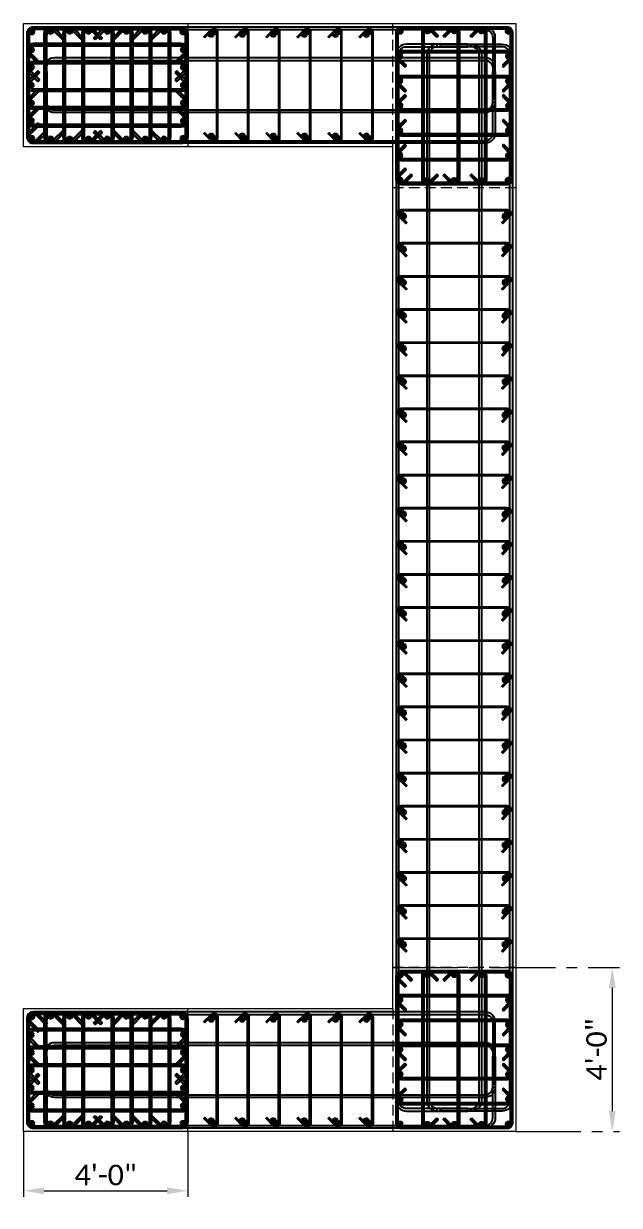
# Model space of a CAD drawing. Header units: inches. Extents: x -30573 to 11520, y -22457 to 4202.
# Drawn here: x 4421.9 to 4596.2, y -2520.3 to -2174.8 of the extents above; entities that cross this region are included whole.
import ezdxf

# ---------------------------------------------------------------- set-up
doc = ezdxf.new("R2010")
doc.units = ezdxf.units.IN
doc.header["$PDMODE"] = 35
doc.linetypes.add('CENTER2', pattern=[28.575, 19.05, -3.175, 3.175, -3.175])
doc.linetypes.add('HIDDEN2', pattern=[0.1875, 0.125, -0.0625])
doc.layers.get('Defpoints').update_dxf_attribs({"lineweight": 70})
for name, color, linetype, lineweight in [('ACERO1', 6, 'Continuous', 50), ('ACERO2', 5, 'Continuous', 30), ('ACERO3', 4, 'Continuous', 25), ('CONCRETO3', 4, 'Continuous', 25), ('CONCRETO7', 8, 'Continuous', 9), ('Ejes', 8, 'CENTER2', 9), ('PROY', 8, 'HIDDEN2', 9), ('TEXTO', 1, 'Continuous', 13)]:
    doc.layers.add(name, color=color, linetype=linetype, lineweight=lineweight)
doc.styles.add('A3_32', font='calibri.ttf', dxfattribs={"height": 6})
doc.dimstyles.new('PONDERA3_32', dxfattribs={"dimscale": 0, "dimtxt": 6, "dimasz": 6, "dimexe": 1.25, "dimexo": 0.625, "dimgap": 1.5, "dimtad": 1, "dimdec": 1, "dimrnd": 0.5, "dimzin": 1, "dimdsep": 46, "dimlunit": 4, "dimtxsty": 'A3_32', "dimcen": 0.5, "dimse1": 1, "dimse2": 1, "dimclrd": 256, "dimclrt": 256, "dimadec": 1, "dimazin": 0, "dimtfac": 1, "dimtdec": 1, "dimtmove": 0, "dimatfit": 3, "dimfxl": 1, "dimfrac": 2, "dimlwd": 13, "dimarcsym": 0})

# ---------------------------------------------------------------- blocks, each defined once
blk = doc.blocks.new('#9')
at = {"layer": 'ACERO1'}
h = blk.add_hatch(dxfattribs=at)
h.set_pattern_fill('ANSI31', color=256, scale=0.05)
h.set_pattern_definition([(45, (739.44426, 708.37343), (-0.112253202, 0.112253202), [])])
edge = h.paths.add_edge_path()
edge.add_arc((0, 0), 0.564, 0, 360)
blk.add_circle((0, 0), 0.564, dxfattribs=at)
blk = doc.blocks.new('*D1507')
at = {"layer": 'Defpoints', "color": 0, "transparency": 16777216}
for p in [(4594.15, -2450.76), (4594.15, -2498.76), (4594.15, -2498.76)]:
    blk.add_point(p, dxfattribs=at)
at = {"layer": 'TEXTO', "lineweight": 13, "transparency": 16777216}
blk.add_line((4594.15, -2456.76), (4594.15, -2492.76), dxfattribs=at)
at = {"layer": 'TEXTO', "transparency": 16777216}
for points in [[(4593.15, -2456.76), (4595.15, -2456.76), (4594.15, -2450.76)], [(4593.15, -2492.76), (4595.15, -2492.76), (4594.15, -2498.76)]]:
    blk.add_solid(points, dxfattribs=at)
at = {"layer": 'TEXTO', "transparency": 16777216, "insert": (4589.57, -2474.76), "char_height": 6, "attachment_point": 5, "rotation": 90, "style": 'A3_32'}
blk.add_mtext('4\'-0"', dxfattribs=at)
blk = doc.blocks.new('*D1509')
at = {"layer": 'Defpoints', "color": 0, "transparency": 16777216}
for p in [(4421.92, -2516.06), (4469.92, -2516.06), (4469.92, -2516.06)]:
    blk.add_point(p, dxfattribs=at)
at = {"layer": 'TEXTO', "lineweight": 13, "transparency": 16777216}
blk.add_line((4427.92, -2516.06), (4463.92, -2516.06), dxfattribs=at)
at = {"layer": 'TEXTO', "transparency": 16777216}
for points in [[(4427.92, -2515.06), (4427.92, -2517.06), (4421.92, -2516.06)], [(4463.92, -2515.06), (4463.92, -2517.06), (4469.92, -2516.06)]]:
    blk.add_solid(points, dxfattribs=at)
at = {"layer": 'TEXTO', "transparency": 16777216, "insert": (4445.92, -2511.48), "char_height": 6, "attachment_point": 5, "style": 'A3_32'}
blk.add_mtext('4\'-0"', dxfattribs=at)

msp = doc.modelspace()

# ---------------------------------------------------------------- linework, layer by layer
at = {"layer": 'ACERO2'}
for points in [[(4422.92, -2207.89), (4422.92, -2177.64, -0.4142136), (4424.795, -2175.765), (4468.045, -2175.765, -0.4142136), (4469.92, -2177.64), (4469.92, -2207.89, -0.4142136), (4468.045, -2209.765), (4424.795, -2209.765, -0.6681786), (4423.469, -2206.564), (4426.121, -2203.913), (4426.563, -2204.354), (4423.911, -2207.006, 1), (4425.679, -2208.774), (4428.331, -2206.122), (4428.773, -2206.564), (4426.197, -2209.14)], [(4424.795, -2209.14), (4468.045, -2209.14, 0.4142136), (4469.295, -2207.89), (4469.295, -2177.64, 0.4142136), (4468.045, -2176.39), (4424.795, -2176.39, 0.4142136), (4423.545, -2177.64), (4423.545, -2206.488)], [(4532.42, -2221.765), (4563.42, -2221.765, 0.4142136), (4564.92, -2220.265), (4564.92, -2177.265, 0.4142136), (4563.42, -2175.765), (4532.42, -2175.765, 0.4142136), (4530.92, -2177.265), (4530.92, -2220.265, 0.6681786), (4533.481, -2221.326), (4535.602, -2219.204), (4535.248, -2218.851), (4533.127, -2220.972, -0.6681786), (4531.42, -2220.265), (4531.42, -2177.265, -0.4142136), (4532.42, -2176.265), (4563.42, -2176.265, -0.4142136), (4564.42, -2177.265), (4564.42, -2220.265, -0.4142136), (4563.42, -2221.265), (4533.541, -2221.265)], [(4531.42, -2219.144), (4533.481, -2217.083), (4533.834, -2217.437), (4531.713, -2219.558, 0.1989124), (4531.42, -2220.265)], [(4532.42, -2451.765), (4563.42, -2451.765, -0.4142136), (4564.92, -2453.265), (4564.92, -2496.265, -0.4142136), (4563.42, -2497.765), (4532.42, -2497.765, -0.4142136), (4530.92, -2496.265), (4530.92, -2453.265, -0.6681786), (4533.481, -2452.204), (4535.602, -2454.326), (4535.248, -2454.679), (4533.127, -2452.558, 0.6681786), (4531.42, -2453.265), (4531.42, -2496.265, 0.4142136), (4532.42, -2497.265), (4563.42, -2497.265, 0.4142136), (4564.42, -2496.265), (4564.42, -2453.265, 0.4142136), (4563.42, -2452.265), (4533.541, -2452.265)], [(4531.42, -2454.386), (4533.481, -2456.447), (4533.834, -2456.093), (4531.713, -2453.972, -0.1989124), (4531.42, -2453.265)], [(4422.92, -2465.64), (4422.92, -2495.89, 0.4142136), (4424.795, -2497.765), (4468.045, -2497.765, 0.4142136), (4469.92, -2495.89), (4469.92, -2465.64, 0.4142136), (4468.045, -2463.765), (4424.795, -2463.765, 0.6681786), (4423.469, -2466.966), (4426.121, -2469.617), (4426.563, -2469.176), (4423.911, -2466.524, -1), (4425.679, -2464.756), (4428.331, -2467.408), (4428.773, -2466.966), (4426.197, -2464.39)], [(4424.795, -2464.39), (4468.045, -2464.39, -0.4142136), (4469.295, -2465.64), (4469.295, -2495.89, -0.4142136), (4468.045, -2497.14), (4424.795, -2497.14, -0.4142136), (4423.545, -2495.89), (4423.545, -2467.042)]]:
    msp.add_lwpolyline(points, format="xyb", dxfattribs=at)
for points in [[(4433.362, -2179.408), (4433.804, -2178.966), (4431.152, -2176.314, 0.6681786), (4427.951, -2177.64), (4427.951, -2207.89, 0.6681786), (4431.152, -2209.216), (4433.804, -2206.564), (4433.362, -2206.122), (4430.71, -2208.774, -0.6681786), (4428.576, -2207.89), (4428.576, -2177.64, -0.6681786), (4430.71, -2176.756)], [(4438.889, -2179.408), (4439.331, -2178.966), (4436.68, -2176.314, 0.6681786), (4433.479, -2177.64), (4433.479, -2207.89, 0.6681786), (4436.68, -2209.216), (4439.331, -2206.564), (4438.889, -2206.122), (4436.238, -2208.774, -0.6681786), (4434.104, -2207.89), (4434.104, -2177.64, -0.6681786), (4436.238, -2176.756)], [(4444.417, -2179.408), (4444.859, -2178.966), (4442.207, -2176.314, 0.6681786), (4439.006, -2177.64), (4439.006, -2207.89, 0.6681786), (4442.207, -2209.216), (4444.859, -2206.564), (4444.417, -2206.122), (4441.765, -2208.774, -0.6681786), (4439.631, -2207.89), (4439.631, -2177.64, -0.6681786), (4441.765, -2176.756)], [(4442.896, -2179.408), (4442.454, -2178.966), (4445.106, -2176.314, -0.6681786), (4448.306, -2177.64), (4448.306, -2207.89, -0.6681786), (4445.106, -2209.216), (4442.454, -2206.564), (4442.896, -2206.122), (4445.547, -2208.774, 0.6681786), (4447.681, -2207.89), (4447.681, -2177.64, 0.6681786), (4445.547, -2176.756)], [(4448.423, -2179.408), (4447.981, -2178.966), (4450.633, -2176.314, -0.6681786), (4453.834, -2177.64), (4453.834, -2207.89, -0.6681786), (4450.633, -2209.216), (4447.981, -2206.564), (4448.423, -2206.122), (4451.075, -2208.774, 0.6681786), (4453.209, -2207.89), (4453.209, -2177.64, 0.6681786), (4451.075, -2176.756)], [(4453.951, -2179.408), (4453.509, -2178.966), (4456.161, -2176.314, -0.6681786), (4459.361, -2177.64), (4459.361, -2207.89, -0.6681786), (4456.161, -2209.216), (4453.509, -2206.564), (4453.951, -2206.122), (4456.602, -2208.774, 0.6681786), (4458.736, -2207.89), (4458.736, -2177.64, 0.6681786), (4456.602, -2176.756)], [(4459.478, -2179.408), (4459.036, -2178.966), (4461.688, -2176.314, -0.6681786), (4464.889, -2177.64), (4464.889, -2207.89, -0.6681786), (4461.688, -2209.216), (4459.036, -2206.564), (4459.478, -2206.122), (4462.13, -2208.774, 0.6681786), (4464.264, -2207.89), (4464.264, -2177.64, 0.6681786), (4462.13, -2176.756)], [(4542.844, -2178.679), (4543.198, -2178.326), (4541.077, -2176.204, 0.6681786), (4538.516, -2177.265), (4538.516, -2220.265, 0.6681786), (4541.077, -2221.326), (4543.198, -2219.204), (4542.844, -2218.851), (4540.723, -2220.972, -0.6681786), (4539.016, -2220.265), (4539.016, -2177.265, -0.6681786), (4540.723, -2176.558)], [(4545.092, -2178.679), (4544.738, -2178.326), (4546.859, -2176.204, -0.6681786), (4549.42, -2177.265), (4549.42, -2220.265, -0.6681786), (4546.859, -2221.326), (4544.738, -2219.204), (4545.092, -2218.851), (4547.213, -2220.972, 0.6681786), (4548.92, -2220.265), (4548.92, -2177.265, 0.6681786), (4547.213, -2176.558)], [(4552.996, -2178.679), (4552.642, -2178.326), (4554.764, -2176.204, -0.6681786), (4557.324, -2177.265), (4557.324, -2220.265, -0.6681786), (4554.764, -2221.326), (4552.642, -2219.204), (4552.996, -2218.851), (4555.117, -2220.972, 0.6681786), (4556.824, -2220.265), (4556.824, -2177.265, 0.6681786), (4555.117, -2176.558)], [(4466.284, -2186.025), (4466.726, -2186.466), (4469.378, -2183.815, 0.6681786), (4468.052, -2180.614), (4424.795, -2180.614, 0.6681786), (4423.469, -2183.815), (4426.121, -2186.466), (4426.563, -2186.025), (4423.911, -2183.373, -0.6681786), (4424.795, -2181.239), (4468.052, -2181.239, -0.6681786), (4468.936, -2183.373)], [(4562.006, -2187.055), (4562.359, -2187.408), (4564.481, -2185.287, 0.6681786), (4563.42, -2182.726), (4532.42, -2182.726, 0.6681786), (4531.359, -2185.287), (4533.481, -2187.408), (4533.834, -2187.055), (4531.713, -2184.933, -0.6681786), (4532.42, -2183.226), (4563.42, -2183.226, -0.6681786), (4564.127, -2184.933)], [(4466.284, -2191.228), (4466.726, -2191.67), (4469.378, -2189.018, 0.6681786), (4468.052, -2185.817), (4424.795, -2185.817, 0.6681786), (4423.469, -2189.018), (4426.121, -2191.67), (4426.563, -2191.228), (4423.911, -2188.576, -0.6681786), (4424.795, -2186.442), (4468.052, -2186.442, -0.6681786), (4468.936, -2188.576)], [(4466.284, -2189.099), (4466.726, -2188.657), (4469.378, -2191.308, -0.6681786), (4468.052, -2194.509), (4424.795, -2194.509, -0.6681786), (4423.469, -2191.308), (4426.121, -2188.657), (4426.563, -2189.099), (4423.911, -2191.75, 0.6681786), (4424.795, -2193.884), (4468.052, -2193.884, 0.6681786), (4468.936, -2191.75)], [(4562.006, -2194.324), (4562.359, -2194.678), (4564.481, -2192.556, 0.6681786), (4563.42, -2189.996), (4532.42, -2189.996, 0.6681786), (4531.359, -2192.556), (4533.481, -2194.678), (4533.834, -2194.324), (4531.713, -2192.203, -0.6681786), (4532.42, -2190.496), (4563.42, -2190.496, -0.6681786), (4564.127, -2192.203)], [(4466.284, -2194.302), (4466.726, -2193.86), (4469.378, -2196.512, -0.6681786), (4468.052, -2199.713), (4424.795, -2199.713, -0.6681786), (4423.469, -2196.512), (4426.121, -2193.86), (4426.563, -2194.302), (4423.911, -2196.954, 0.6681786), (4424.795, -2199.088), (4468.052, -2199.088, 0.6681786), (4468.936, -2196.954)], [(4562.006, -2195.937), (4562.359, -2195.583), (4564.481, -2197.704, -0.6681786), (4563.42, -2200.265), (4532.42, -2200.265, -0.6681786), (4531.359, -2197.704), (4533.481, -2195.583), (4533.834, -2195.937), (4531.713, -2198.058, 0.6681786), (4532.42, -2199.765), (4563.42, -2199.765, 0.6681786), (4564.127, -2198.058)], [(4466.284, -2199.505), (4466.726, -2199.064), (4469.378, -2201.715, -0.6681786), (4468.052, -2204.916), (4424.795, -2204.916, -0.6681786), (4423.469, -2201.715), (4426.121, -2199.064), (4426.563, -2199.505), (4423.911, -2202.157, 0.6681786), (4424.795, -2204.291), (4468.052, -2204.291, 0.6681786), (4468.936, -2202.157)], [(4562.006, -2203.206), (4562.359, -2202.852), (4564.481, -2204.974, -0.6681786), (4563.42, -2207.534), (4532.42, -2207.534, -0.6681786), (4531.359, -2204.974), (4533.481, -2202.852), (4533.834, -2203.206), (4531.713, -2205.327, 0.6681786), (4532.42, -2207.034), (4563.42, -2207.034, 0.6681786), (4564.127, -2205.327)], [(4562.006, -2210.475), (4562.359, -2210.122), (4564.481, -2212.243, -0.6681786), (4563.42, -2214.804), (4532.42, -2214.804, -0.6681786), (4531.359, -2212.243), (4533.481, -2210.122), (4533.834, -2210.475), (4531.713, -2212.597, 0.6681786), (4532.42, -2214.304), (4563.42, -2214.304, 0.6681786), (4564.127, -2212.597)], [(4542.844, -2494.851), (4543.198, -2495.204), (4541.077, -2497.326, -0.6681786), (4538.516, -2496.265), (4538.516, -2453.265, -0.6681786), (4541.077, -2452.204), (4543.198, -2454.326), (4542.844, -2454.679), (4540.723, -2452.558, 0.6681786), (4539.016, -2453.265), (4539.016, -2496.265, 0.6681786), (4540.723, -2496.972)], [(4545.092, -2494.851), (4544.738, -2495.204), (4546.859, -2497.326, 0.6681786), (4549.42, -2496.265), (4549.42, -2453.265, 0.6681786), (4546.859, -2452.204), (4544.738, -2454.326), (4545.092, -2454.679), (4547.213, -2452.558, -0.6681786), (4548.92, -2453.265), (4548.92, -2496.265, -0.6681786), (4547.213, -2496.972)], [(4552.996, -2494.851), (4552.642, -2495.204), (4554.764, -2497.326, 0.6681786), (4557.324, -2496.265), (4557.324, -2453.265, 0.6681786), (4554.764, -2452.204), (4552.642, -2454.326), (4552.996, -2454.679), (4555.117, -2452.558, -0.6681786), (4556.824, -2453.265), (4556.824, -2496.265, -0.6681786), (4555.117, -2496.972)], [(4562.006, -2463.055), (4562.359, -2463.408), (4564.481, -2461.287, 0.6681786), (4563.42, -2458.726), (4532.42, -2458.726, 0.6681786), (4531.359, -2461.287), (4533.481, -2463.408), (4533.834, -2463.055), (4531.713, -2460.933, -0.6681786), (4532.42, -2459.226), (4563.42, -2459.226, -0.6681786), (4564.127, -2460.933)], [(4433.362, -2494.122), (4433.804, -2494.564), (4431.152, -2497.216, -0.6681786), (4427.951, -2495.89), (4427.951, -2465.64, -0.6681786), (4431.152, -2464.314), (4433.804, -2466.966), (4433.362, -2467.408), (4430.71, -2464.756, 0.6681786), (4428.576, -2465.64), (4428.576, -2495.89, 0.6681786), (4430.71, -2496.774)], [(4438.889, -2494.122), (4439.331, -2494.564), (4436.68, -2497.216, -0.6681786), (4433.479, -2495.89), (4433.479, -2465.64, -0.6681786), (4436.68, -2464.314), (4439.331, -2466.966), (4438.889, -2467.408), (4436.238, -2464.756, 0.6681786), (4434.104, -2465.64), (4434.104, -2495.89, 0.6681786), (4436.238, -2496.774)], [(4444.417, -2494.122), (4444.859, -2494.564), (4442.207, -2497.216, -0.6681786), (4439.006, -2495.89), (4439.006, -2465.64, -0.6681786), (4442.207, -2464.314), (4444.859, -2466.966), (4444.417, -2467.408), (4441.765, -2464.756, 0.6681786), (4439.631, -2465.64), (4439.631, -2495.89, 0.6681786), (4441.765, -2496.774)], [(4442.896, -2494.122), (4442.454, -2494.564), (4445.106, -2497.216, 0.6681786), (4448.306, -2495.89), (4448.306, -2465.64, 0.6681786), (4445.106, -2464.314), (4442.454, -2466.966), (4442.896, -2467.408), (4445.547, -2464.756, -0.6681786), (4447.681, -2465.64), (4447.681, -2495.89, -0.6681786), (4445.547, -2496.774)], [(4448.423, -2494.122), (4447.981, -2494.564), (4450.633, -2497.216, 0.6681786), (4453.834, -2495.89), (4453.834, -2465.64, 0.6681786), (4450.633, -2464.314), (4447.981, -2466.966), (4448.423, -2467.408), (4451.075, -2464.756, -0.6681786), (4453.209, -2465.64), (4453.209, -2495.89, -0.6681786), (4451.075, -2496.774)], [(4453.951, -2494.122), (4453.509, -2494.564), (4456.161, -2497.216, 0.6681786), (4459.361, -2495.89), (4459.361, -2465.64, 0.6681786), (4456.161, -2464.314), (4453.509, -2466.966), (4453.951, -2467.408), (4456.602, -2464.756, -0.6681786), (4458.736, -2465.64), (4458.736, -2495.89, -0.6681786), (4456.602, -2496.774)], [(4459.478, -2494.122), (4459.036, -2494.564), (4461.688, -2497.216, 0.6681786), (4464.889, -2495.89), (4464.889, -2465.64, 0.6681786), (4461.688, -2464.314), (4459.036, -2466.966), (4459.478, -2467.408), (4462.13, -2464.756, -0.6681786), (4464.264, -2465.64), (4464.264, -2495.89, -0.6681786), (4462.13, -2496.774)], [(4562.006, -2470.324), (4562.359, -2470.678), (4564.481, -2468.556, 0.6681786), (4563.42, -2465.996), (4532.42, -2465.996, 0.6681786), (4531.359, -2468.556), (4533.481, -2470.678), (4533.834, -2470.324), (4531.713, -2468.203, -0.6681786), (4532.42, -2466.496), (4563.42, -2466.496, -0.6681786), (4564.127, -2468.203)], [(4466.284, -2474.025), (4466.726, -2474.466), (4469.378, -2471.815, 0.6681786), (4468.052, -2468.614), (4424.795, -2468.614, 0.6681786), (4423.469, -2471.815), (4426.121, -2474.466), (4426.563, -2474.025), (4423.911, -2471.373, -0.6681786), (4424.795, -2469.239), (4468.052, -2469.239, -0.6681786), (4468.936, -2471.373)], [(4466.284, -2479.228), (4466.726, -2479.67), (4469.378, -2477.018, 0.6681786), (4468.052, -2473.817), (4424.795, -2473.817, 0.6681786), (4423.469, -2477.018), (4426.121, -2479.67), (4426.563, -2479.228), (4423.911, -2476.576, -0.6681786), (4424.795, -2474.442), (4468.052, -2474.442, -0.6681786), (4468.936, -2476.576)], [(4562.006, -2477.593), (4562.359, -2477.947), (4564.481, -2475.826, 0.6681786), (4563.42, -2473.265), (4532.42, -2473.265, 0.6681786), (4531.359, -2475.826), (4533.481, -2477.947), (4533.834, -2477.593), (4531.713, -2475.472, -0.6681786), (4532.42, -2473.765), (4563.42, -2473.765, -0.6681786), (4564.127, -2475.472)], [(4466.284, -2484.431), (4466.726, -2484.873), (4469.378, -2482.222, 0.6681786), (4468.052, -2479.021), (4424.795, -2479.021, 0.6681786), (4423.469, -2482.222), (4426.121, -2484.873), (4426.563, -2484.431), (4423.911, -2481.78, -0.6681786), (4424.795, -2479.646), (4468.052, -2479.646, -0.6681786), (4468.936, -2481.78)], [(4562.006, -2479.206), (4562.359, -2478.852), (4564.481, -2480.974, -0.6681786), (4563.42, -2483.534), (4532.42, -2483.534, -0.6681786), (4531.359, -2480.974), (4533.481, -2478.852), (4533.834, -2479.206), (4531.713, -2481.327, 0.6681786), (4532.42, -2483.034), (4563.42, -2483.034, 0.6681786), (4564.127, -2481.327)], [(4466.284, -2482.302), (4466.726, -2481.86), (4469.378, -2484.512, -0.6681786), (4468.052, -2487.713), (4424.795, -2487.713, -0.6681786), (4423.469, -2484.512), (4426.121, -2481.86), (4426.563, -2482.302), (4423.911, -2484.954, 0.6681786), (4424.795, -2487.088), (4468.052, -2487.088, 0.6681786), (4468.936, -2484.954)], [(4466.284, -2487.505), (4466.726, -2487.064), (4469.378, -2489.715, -0.6681786), (4468.052, -2492.916), (4424.795, -2492.916, -0.6681786), (4423.469, -2489.715), (4426.121, -2487.064), (4426.563, -2487.505), (4423.911, -2490.157, 0.6681786), (4424.795, -2492.291), (4468.052, -2492.291, 0.6681786), (4468.936, -2490.157)], [(4562.006, -2486.475), (4562.359, -2486.122), (4564.481, -2488.243, -0.6681786), (4563.42, -2490.804), (4532.42, -2490.804, -0.6681786), (4531.359, -2488.243), (4533.481, -2486.122), (4533.834, -2486.475), (4531.713, -2488.597, 0.6681786), (4532.42, -2490.304), (4563.42, -2490.304, 0.6681786), (4564.127, -2488.597)]]:
    msp.add_lwpolyline(points, format="xyb", close=True, dxfattribs=at)
at = {"layer": 'ACERO3'}
for points in [[(4559.92, -2187.765), (4559.92, -2178.765, 0.4142136), (4556.92, -2175.765), (4430.92, -2175.765, 0.4142136), (4427.92, -2178.765), (4427.92, -2187.765), (4428.67, -2187.765), (4428.67, -2178.765, -0.4142136), (4430.92, -2176.515), (4556.92, -2176.515, -0.4142136), (4559.17, -2178.765), (4559.17, -2187.765)], [(4478.363, -2208.265, -0.6681786), (4477.083, -2208.795), (4474.962, -2206.674), (4474.696, -2206.939), (4476.818, -2209.06, 0.6681786), (4478.738, -2208.265), (4478.738, -2177.265, 0.6681786), (4476.818, -2176.47), (4474.696, -2178.591), (4474.962, -2178.856), (4477.083, -2176.735, -0.6681786), (4478.363, -2177.265)], [(4487.446, -2208.265, -0.6681786), (4486.166, -2208.795), (4484.045, -2206.674), (4483.779, -2206.939), (4485.901, -2209.06, 0.6681786), (4487.821, -2208.265), (4487.821, -2177.265, 0.6681786), (4485.901, -2176.47), (4483.779, -2178.591), (4484.045, -2178.856), (4486.166, -2176.735, -0.6681786), (4487.446, -2177.265)], [(4496.529, -2208.265, -0.6681786), (4495.249, -2208.795), (4493.128, -2206.674), (4492.863, -2206.939), (4494.984, -2209.06, 0.6681786), (4496.904, -2208.265), (4496.904, -2177.265, 0.6681786), (4494.984, -2176.47), (4492.863, -2178.591), (4493.128, -2178.856), (4495.249, -2176.735, -0.6681786), (4496.529, -2177.265)], [(4505.612, -2208.265, -0.6681786), (4504.332, -2208.795), (4502.211, -2206.674), (4501.946, -2206.939), (4504.067, -2209.06, 0.6681786), (4505.987, -2208.265), (4505.987, -2177.265, 0.6681786), (4504.067, -2176.47), (4501.946, -2178.591), (4502.211, -2178.856), (4504.332, -2176.735, -0.6681786), (4505.612, -2177.265)], [(4514.696, -2208.265, -0.6681786), (4513.415, -2208.795), (4511.294, -2206.674), (4511.029, -2206.939), (4513.15, -2209.06, 0.6681786), (4515.071, -2208.265), (4515.071, -2177.265, 0.6681786), (4513.15, -2176.47), (4511.029, -2178.591), (4511.294, -2178.856), (4513.415, -2176.735, -0.6681786), (4514.696, -2177.265)], [(4523.779, -2208.265, -0.6681786), (4522.498, -2208.795), (4520.377, -2206.674), (4520.112, -2206.939), (4522.233, -2209.06, 0.6681786), (4524.154, -2208.265), (4524.154, -2177.265, 0.6681786), (4522.233, -2176.47), (4520.112, -2178.591), (4520.377, -2178.856), (4522.498, -2176.735, -0.6681786), (4523.779, -2177.265)], [(4542.92, -2180.765), (4533.92, -2180.765, 0.4142136), (4530.92, -2183.765), (4530.92, -2489.765, 0.4142136), (4533.92, -2492.765), (4542.92, -2492.765), (4542.92, -2492.015), (4533.92, -2492.015, -0.4142136), (4531.67, -2489.765), (4531.67, -2183.765, -0.4142136), (4533.92, -2181.515), (4542.92, -2181.515)], [(4551.92, -2180.765), (4542.92, -2180.765, 0.4142136), (4539.92, -2183.765), (4539.92, -2489.765, 0.4142136), (4542.92, -2492.765), (4551.92, -2492.765), (4551.92, -2492.015), (4542.92, -2492.015, -0.4142136), (4540.67, -2489.765), (4540.67, -2183.765, -0.4142136), (4542.92, -2181.515), (4551.92, -2181.515)], [(4543.92, -2180.765), (4552.92, -2180.765, -0.4142136), (4555.92, -2183.765), (4555.92, -2489.765, -0.4142136), (4552.92, -2492.765), (4543.92, -2492.765), (4543.92, -2492.015), (4552.92, -2492.015, 0.4142136), (4555.17, -2489.765), (4555.17, -2183.765, 0.4142136), (4552.92, -2181.515), (4543.92, -2181.515)], [(4552.92, -2180.765), (4561.92, -2180.765, -0.4142136), (4564.92, -2183.765), (4564.92, -2489.765, -0.4142136), (4561.92, -2492.765), (4552.92, -2492.765), (4552.92, -2492.015), (4561.92, -2492.015, 0.4142136), (4564.17, -2489.765), (4564.17, -2183.765, 0.4142136), (4561.92, -2181.515), (4552.92, -2181.515)], [(4559.92, -2196.765), (4559.92, -2187.765, 0.4142136), (4556.92, -2184.765), (4430.92, -2184.765, 0.4142136), (4427.92, -2187.765), (4427.92, -2196.765), (4428.67, -2196.765), (4428.67, -2187.765, -0.4142136), (4430.92, -2185.515), (4556.92, -2185.515, -0.4142136), (4559.17, -2187.765), (4559.17, -2196.765)], [(4559.92, -2188.765), (4559.92, -2197.765, -0.4142136), (4556.92, -2200.765), (4430.92, -2200.765, -0.4142136), (4427.92, -2197.765), (4427.92, -2188.765), (4428.67, -2188.765), (4428.67, -2197.765, 0.4142136), (4430.92, -2200.015), (4556.92, -2200.015, 0.4142136), (4559.17, -2197.765), (4559.17, -2188.765)], [(4559.92, -2197.765), (4559.92, -2206.765, -0.4142136), (4556.92, -2209.765), (4430.92, -2209.765, -0.4142136), (4427.92, -2206.765), (4427.92, -2197.765), (4428.67, -2197.765), (4428.67, -2206.765, 0.4142136), (4430.92, -2209.015), (4556.92, -2209.015, 0.4142136), (4559.17, -2206.765), (4559.17, -2197.765)], [(4532.42, -2229.506, 0.6681786), (4531.89, -2230.786), (4534.011, -2232.908), (4533.746, -2233.173), (4531.625, -2231.051, -0.6681786), (4532.42, -2229.131), (4563.42, -2229.131, -0.6681786), (4564.216, -2231.051), (4562.094, -2233.173), (4561.829, -2232.908), (4563.95, -2230.786, 0.6681786), (4563.42, -2229.506)], [(4532.42, -2239.189, 0.6681786), (4531.89, -2240.469), (4534.011, -2242.59), (4533.746, -2242.855), (4531.625, -2240.734, -0.6681786), (4532.42, -2238.814), (4563.42, -2238.814, -0.6681786), (4564.216, -2240.734), (4562.094, -2242.855), (4561.829, -2242.59), (4563.95, -2240.469, 0.6681786), (4563.42, -2239.189)], [(4532.42, -2248.871, 0.6681786), (4531.89, -2250.152), (4534.011, -2252.273), (4533.746, -2252.538), (4531.625, -2250.417, -0.6681786), (4532.42, -2248.496), (4563.42, -2248.496, -0.6681786), (4564.216, -2250.417), (4562.094, -2252.538), (4561.829, -2252.273), (4563.95, -2250.152, 0.6681786), (4563.42, -2248.871)], [(4532.42, -2258.554, 0.6681786), (4531.89, -2259.834), (4534.011, -2261.956), (4533.746, -2262.221), (4531.625, -2260.099, -0.6681786), (4532.42, -2258.179), (4563.42, -2258.179, -0.6681786), (4564.216, -2260.099), (4562.094, -2262.221), (4561.829, -2261.956), (4563.95, -2259.834, 0.6681786), (4563.42, -2258.554)], [(4532.42, -2268.237, 0.6681786), (4531.89, -2269.517), (4534.011, -2271.638), (4533.746, -2271.903), (4531.625, -2269.782, -0.6681786), (4532.42, -2267.862), (4563.42, -2267.862, -0.6681786), (4564.216, -2269.782), (4562.094, -2271.903), (4561.829, -2271.638), (4563.95, -2269.517, 0.6681786), (4563.42, -2268.237)], [(4532.42, -2277.919, 0.6681786), (4531.89, -2279.199), (4534.011, -2281.321), (4533.746, -2281.586), (4531.625, -2279.465, -0.6681786), (4532.42, -2277.544), (4563.42, -2277.544, -0.6681786), (4564.216, -2279.465), (4562.094, -2281.586), (4561.829, -2281.321), (4563.95, -2279.199, 0.6681786), (4563.42, -2277.919)], [(4532.42, -2287.602, 0.6681786), (4531.89, -2288.882), (4534.011, -2291.003), (4533.746, -2291.269), (4531.625, -2289.147, -0.6681786), (4532.42, -2287.227), (4563.42, -2287.227, -0.6681786), (4564.216, -2289.147), (4562.094, -2291.269), (4561.829, -2291.003), (4563.95, -2288.882, 0.6681786), (4563.42, -2287.602)], [(4532.42, -2297.284, 0.6681786), (4531.89, -2298.565), (4534.011, -2300.686), (4533.746, -2300.951), (4531.625, -2298.83, -0.6681786), (4532.42, -2296.909), (4563.42, -2296.909, -0.6681786), (4564.216, -2298.83), (4562.094, -2300.951), (4561.829, -2300.686), (4563.95, -2298.565, 0.6681786), (4563.42, -2297.284)], [(4532.42, -2306.967, 0.6681786), (4531.89, -2308.247), (4534.011, -2310.369), (4533.746, -2310.634), (4531.625, -2308.513, -0.6681786), (4532.42, -2306.592), (4563.42, -2306.592, -0.6681786), (4564.216, -2308.513), (4562.094, -2310.634), (4561.829, -2310.369), (4563.95, -2308.247, 0.6681786), (4563.42, -2306.967)], [(4532.42, -2316.65, 0.6681786), (4531.89, -2317.93), (4534.011, -2320.051), (4533.746, -2320.317), (4531.625, -2318.195, -0.6681786), (4532.42, -2316.275), (4563.42, -2316.275, -0.6681786), (4564.216, -2318.195), (4562.094, -2320.317), (4561.829, -2320.051), (4563.95, -2317.93, 0.6681786), (4563.42, -2316.65)], [(4532.42, -2326.332, 0.6681786), (4531.89, -2327.613), (4534.011, -2329.734), (4533.746, -2329.999), (4531.625, -2327.878, -0.6681786), (4532.42, -2325.957), (4563.42, -2325.957, -0.6681786), (4564.216, -2327.878), (4562.094, -2329.999), (4561.829, -2329.734), (4563.95, -2327.613, 0.6681786), (4563.42, -2326.332)], [(4532.42, -2336.015, 0.6681786), (4531.89, -2337.295), (4534.011, -2339.417), (4533.746, -2339.682), (4531.625, -2337.56, -0.6681786), (4532.42, -2335.64), (4563.42, -2335.64, -0.6681786), (4564.216, -2337.56), (4562.094, -2339.682), (4561.829, -2339.417), (4563.95, -2337.295, 0.6681786), (4563.42, -2336.015)], [(4532.42, -2345.698, 0.6681786), (4531.89, -2346.978), (4534.011, -2349.099), (4533.746, -2349.364), (4531.625, -2347.243, -0.6681786), (4532.42, -2345.323), (4563.42, -2345.323, -0.6681786), (4564.216, -2347.243), (4562.094, -2349.364), (4561.829, -2349.099), (4563.95, -2346.978, 0.6681786), (4563.42, -2345.698)], [(4532.42, -2355.38, 0.6681786), (4531.89, -2356.661), (4534.011, -2358.782), (4533.746, -2359.047), (4531.625, -2356.926, -0.6681786), (4532.42, -2355.005), (4563.42, -2355.005, -0.6681786), (4564.216, -2356.926), (4562.094, -2359.047), (4561.829, -2358.782), (4563.95, -2356.661, 0.6681786), (4563.42, -2355.38)], [(4532.42, -2365.063, 0.6681786), (4531.89, -2366.343), (4534.011, -2368.465), (4533.746, -2368.73), (4531.625, -2366.608, -0.6681786), (4532.42, -2364.688), (4563.42, -2364.688, -0.6681786), (4564.216, -2366.608), (4562.094, -2368.73), (4561.829, -2368.465), (4563.95, -2366.343, 0.6681786), (4563.42, -2365.063)], [(4532.42, -2374.746, 0.6681786), (4531.89, -2376.026), (4534.011, -2378.147), (4533.746, -2378.412), (4531.625, -2376.291, -0.6681786), (4532.42, -2374.371), (4563.42, -2374.371, -0.6681786), (4564.216, -2376.291), (4562.094, -2378.412), (4561.829, -2378.147), (4563.95, -2376.026, 0.6681786), (4563.42, -2374.746)], [(4532.42, -2384.428, 0.6681786), (4531.89, -2385.709), (4534.011, -2387.83), (4533.746, -2388.095), (4531.625, -2385.974, -0.6681786), (4532.42, -2384.053), (4563.42, -2384.053, -0.6681786), (4564.216, -2385.974), (4562.094, -2388.095), (4561.829, -2387.83), (4563.95, -2385.709, 0.6681786), (4563.42, -2384.428)], [(4532.42, -2394.111, 0.6681786), (4531.89, -2395.391), (4534.011, -2397.513), (4533.746, -2397.778), (4531.625, -2395.656, -0.6681786), (4532.42, -2393.736), (4563.42, -2393.736, -0.6681786), (4564.216, -2395.656), (4562.094, -2397.778), (4561.829, -2397.513), (4563.95, -2395.391, 0.6681786), (4563.42, -2394.111)], [(4532.42, -2403.793, 0.6681786), (4531.89, -2405.074), (4534.011, -2407.195), (4533.746, -2407.46), (4531.625, -2405.339, -0.6681786), (4532.42, -2403.418), (4563.42, -2403.418, -0.6681786), (4564.216, -2405.339), (4562.094, -2407.46), (4561.829, -2407.195), (4563.95, -2405.074, 0.6681786), (4563.42, -2403.793)], [(4532.42, -2413.476, 0.6681786), (4531.89, -2414.756), (4534.011, -2416.878), (4533.746, -2417.143), (4531.625, -2415.022, -0.6681786), (4532.42, -2413.101), (4563.42, -2413.101, -0.6681786), (4564.216, -2415.022), (4562.094, -2417.143), (4561.829, -2416.878), (4563.95, -2414.756, 0.6681786), (4563.42, -2413.476)], [(4532.42, -2423.159, 0.6681786), (4531.89, -2424.439), (4534.011, -2426.56), (4533.746, -2426.826), (4531.625, -2424.704, -0.6681786), (4532.42, -2422.784), (4563.42, -2422.784, -0.6681786), (4564.216, -2424.704), (4562.094, -2426.826), (4561.829, -2426.56), (4563.95, -2424.439, 0.6681786), (4563.42, -2423.159)], [(4532.42, -2432.841, 0.6681786), (4531.89, -2434.122), (4534.011, -2436.243), (4533.746, -2436.508), (4531.625, -2434.387, -0.6681786), (4532.42, -2432.466), (4563.42, -2432.466, -0.6681786), (4564.216, -2434.387), (4562.094, -2436.508), (4561.829, -2436.243), (4563.95, -2434.122, 0.6681786), (4563.42, -2432.841)], [(4532.42, -2442.524, 0.6681786), (4531.89, -2443.804), (4534.011, -2445.926), (4533.746, -2446.191), (4531.625, -2444.07, -0.6681786), (4532.42, -2442.149), (4563.42, -2442.149, -0.6681786), (4564.216, -2444.07), (4562.094, -2446.191), (4561.829, -2445.926), (4563.95, -2443.804, 0.6681786), (4563.42, -2442.524)], [(4559.92, -2475.765), (4559.92, -2466.765, 0.4142136), (4556.92, -2463.765), (4430.92, -2463.765, 0.4142136), (4427.92, -2466.765), (4427.92, -2475.765), (4428.67, -2475.765), (4428.67, -2466.765, -0.4142136), (4430.92, -2464.515), (4556.92, -2464.515, -0.4142136), (4559.17, -2466.765), (4559.17, -2475.765)], [(4478.363, -2465.265, 0.6681786), (4477.083, -2464.735), (4474.962, -2466.856), (4474.696, -2466.591), (4476.818, -2464.47, -0.6681786), (4478.738, -2465.265), (4478.738, -2496.265, -0.6681786), (4476.818, -2497.06), (4474.696, -2494.939), (4474.962, -2494.674), (4477.083, -2496.795, 0.6681786), (4478.363, -2496.265)], [(4487.446, -2465.265, 0.6681786), (4486.166, -2464.735), (4484.045, -2466.856), (4483.779, -2466.591), (4485.901, -2464.47, -0.6681786), (4487.821, -2465.265), (4487.821, -2496.265, -0.6681786), (4485.901, -2497.06), (4483.779, -2494.939), (4484.045, -2494.674), (4486.166, -2496.795, 0.6681786), (4487.446, -2496.265)], [(4496.529, -2465.265, 0.6681786), (4495.249, -2464.735), (4493.128, -2466.856), (4492.863, -2466.591), (4494.984, -2464.47, -0.6681786), (4496.904, -2465.265), (4496.904, -2496.265, -0.6681786), (4494.984, -2497.06), (4492.863, -2494.939), (4493.128, -2494.674), (4495.249, -2496.795, 0.6681786), (4496.529, -2496.265)], [(4505.612, -2465.265, 0.6681786), (4504.332, -2464.735), (4502.211, -2466.856), (4501.946, -2466.591), (4504.067, -2464.47, -0.6681786), (4505.987, -2465.265), (4505.987, -2496.265, -0.6681786), (4504.067, -2497.06), (4501.946, -2494.939), (4502.211, -2494.674), (4504.332, -2496.795, 0.6681786), (4505.612, -2496.265)], [(4514.696, -2465.265, 0.6681786), (4513.415, -2464.735), (4511.294, -2466.856), (4511.029, -2466.591), (4513.15, -2464.47, -0.6681786), (4515.071, -2465.265), (4515.071, -2496.265, -0.6681786), (4513.15, -2497.06), (4511.029, -2494.939), (4511.294, -2494.674), (4513.415, -2496.795, 0.6681786), (4514.696, -2496.265)], [(4523.779, -2465.265, 0.6681786), (4522.498, -2464.735), (4520.377, -2466.856), (4520.112, -2466.591), (4522.233, -2464.47, -0.6681786), (4524.154, -2465.265), (4524.154, -2496.265, -0.6681786), (4522.233, -2497.06), (4520.112, -2494.939), (4520.377, -2494.674), (4522.498, -2496.795, 0.6681786), (4523.779, -2496.265)], [(4559.92, -2484.765), (4559.92, -2475.765, 0.4142136), (4556.92, -2472.765), (4430.92, -2472.765, 0.4142136), (4427.92, -2475.765), (4427.92, -2484.765), (4428.67, -2484.765), (4428.67, -2475.765, -0.4142136), (4430.92, -2473.515), (4556.92, -2473.515, -0.4142136), (4559.17, -2475.765), (4559.17, -2484.765)], [(4559.92, -2476.765), (4559.92, -2485.765, -0.4142136), (4556.92, -2488.765), (4430.92, -2488.765, -0.4142136), (4427.92, -2485.765), (4427.92, -2476.765), (4428.67, -2476.765), (4428.67, -2485.765, 0.4142136), (4430.92, -2488.015), (4556.92, -2488.015, 0.4142136), (4559.17, -2485.765), (4559.17, -2476.765)], [(4559.92, -2485.765), (4559.92, -2494.765, -0.4142136), (4556.92, -2497.765), (4430.92, -2497.765, -0.4142136), (4427.92, -2494.765), (4427.92, -2485.765), (4428.67, -2485.765), (4428.67, -2494.765, 0.4142136), (4430.92, -2497.015), (4556.92, -2497.015, 0.4142136), (4559.17, -2494.765), (4559.17, -2485.765)]]:
    msp.add_lwpolyline(points, format="xyb", close=True, dxfattribs=at)
at = {"layer": 'CONCRETO7'}
msp.add_lwpolyline([(4421.92, -2462.765), (4529.92, -2462.765), (4529.92, -2210.765), (4421.92, -2210.765), (4421.92, -2174.765), (4565.92, -2174.765), (4565.92, -2498.765), (4421.92, -2498.765)], close=True, dxfattribs=at)
at = {"layer": 'Ejes'}
for p, q in [((4529.92, -2450.765), (4596.239, -2450.765)), ((4421.92, -2498.765), (4421.92, -2520.328)), ((4469.92, -2498.765), (4469.92, -2520.328)), ((4565.92, -2498.765), (4596.239, -2498.765))]:
    msp.add_line(p, q, dxfattribs=at)
at = {"layer": 'PROY', "ltscale": 25}
for p, q in [((4469.92, -2174.765), (4469.92, -2210.765)), ((4529.92, -2210.765), (4529.92, -2174.765)), ((4565.92, -2222.765), (4529.92, -2222.765)), ((4565.92, -2450.765), (4529.92, -2450.765)), ((4469.92, -2498.765), (4469.92, -2462.765)), ((4529.92, -2462.765), (4529.92, -2498.765))]:
    msp.add_line(p, q, dxfattribs=at)

# ---------------------------------------------------------------- block references
at = {"layer": 'CONCRETO3', "xscale": -1}
for p in [(4424.31, -2177.155), (4532.112, -2176.957), (4424.109, -2182.358), (4424.109, -2187.562), (4424.109, -2192.765), (4424.109, -2197.968), (4424.109, -2203.172), (4532.234, -2230.256), (4533.031, -2231.109), (4532.234, -2239.939), (4533.031, -2240.792), (4532.234, -2249.621), (4533.031, -2250.474), (4532.234, -2259.304), (4533.031, -2260.157), (4532.234, -2268.987), (4533.031, -2269.84), (4532.234, -2278.669), (4533.031, -2279.522), (4532.234, -2288.352), (4533.031, -2289.205), (4532.234, -2298.034), (4533.031, -2298.887), (4532.234, -2307.717), (4533.031, -2308.57), (4532.234, -2317.4), (4533.031, -2318.253), (4532.234, -2327.082), (4533.031, -2327.935), (4532.234, -2336.765), (4533.031, -2337.618), (4532.234, -2346.448), (4533.031, -2347.301), (4532.234, -2356.13), (4533.031, -2356.983), (4532.234, -2365.813), (4533.031, -2366.666), (4532.234, -2375.496), (4533.031, -2376.349), (4532.234, -2385.178), (4533.031, -2386.031), (4532.234, -2394.861), (4533.031, -2395.714), (4532.234, -2404.543), (4533.031, -2405.397), (4532.234, -2414.226), (4533.031, -2415.079), (4532.234, -2423.909), (4533.031, -2424.762), (4532.234, -2433.591), (4533.031, -2434.444), (4532.234, -2443.274), (4533.031, -2444.127), (4532.112, -2452.957), (4531.984, -2460.226), (4424.31, -2465.155), (4531.984, -2467.496), (4531.984, -2474.765), (4531.984, -2482.034), (4531.984, -2489.304)]:
    msp.add_blockref('#9', p, dxfattribs=at)
at = {"layer": 'CONCRETO3'}
for p in [(4429.837, -2176.954), (4435.365, -2176.954), (4440.893, -2176.954), (4446.42, -2176.954), (4451.948, -2176.954), (4457.475, -2176.954), (4463.003, -2176.954), (4468.53, -2177.155), (4477.613, -2177.079), (4486.696, -2177.079), (4495.779, -2177.079), (4504.862, -2177.079), (4513.946, -2177.079), (4523.029, -2177.079), (4540.016, -2176.829), (4547.92, -2176.829), (4555.824, -2176.829), (4563.728, -2176.957), (4476.772, -2177.849), (4485.855, -2177.849), (4494.938, -2177.849), (4504.021, -2177.849), (4513.105, -2177.849), (4522.188, -2177.849), (4468.731, -2182.358), (4468.731, -2187.562), (4468.731, -2192.765), (4468.731, -2197.968), (4468.731, -2203.172), (4562.824, -2231.099), (4563.606, -2230.256), (4562.824, -2240.782), (4563.606, -2239.939), (4563.606, -2249.621), (4562.824, -2250.464), (4562.824, -2260.147), (4563.606, -2259.304), (4562.824, -2269.829), (4563.606, -2268.987), (4562.824, -2279.512), (4563.606, -2278.669), (4562.824, -2289.195), (4563.606, -2288.352), (4563.606, -2298.034), (4562.824, -2298.877), (4562.824, -2308.56), (4563.606, -2307.717), (4562.824, -2318.243), (4563.606, -2317.4), (4562.824, -2327.925), (4563.606, -2327.082), (4562.824, -2337.608), (4563.606, -2336.765), (4563.606, -2346.448), (4562.824, -2347.291), (4562.824, -2356.973), (4563.606, -2356.13), (4562.824, -2366.656), (4563.606, -2365.813), (4562.824, -2376.339), (4563.606, -2375.496), (4562.824, -2386.021), (4563.606, -2385.178), (4563.606, -2394.861), (4562.824, -2395.704), (4562.824, -2405.386), (4563.606, -2404.543), (4562.824, -2415.069), (4563.606, -2414.226), (4562.824, -2424.752), (4563.606, -2423.909), (4562.824, -2434.434), (4563.606, -2433.591), (4563.606, -2443.274), (4562.824, -2444.117), (4540.016, -2452.829), (4547.92, -2452.829), (4555.824, -2452.829), (4563.728, -2452.957), (4563.856, -2460.226), (4429.837, -2464.954), (4435.365, -2464.954), (4440.893, -2464.954), (4446.42, -2464.954), (4451.948, -2464.954), (4457.475, -2464.954), (4463.003, -2464.954), (4468.53, -2465.155), (4476.782, -2465.853), (4477.613, -2465.079), (4485.865, -2465.853), (4486.696, -2465.079), (4494.948, -2465.853), (4495.779, -2465.079), (4504.031, -2465.853), (4504.862, -2465.079), (4513.114, -2465.853), (4513.946, -2465.079), (4522.197, -2465.853), (4523.029, -2465.079), (4563.856, -2467.496), (4563.856, -2474.765), (4563.856, -2482.034), (4563.856, -2489.304)]:
    msp.add_blockref('#9', p, dxfattribs=at)
at = {"layer": 'CONCRETO3', "rotation": 180}
for p in [(4531.984, -2184.226), (4531.984, -2191.496), (4531.984, -2198.765), (4424.31, -2208.375), (4531.984, -2206.034), (4531.984, -2213.304), (4532.112, -2220.573), (4424.109, -2470.358), (4424.109, -2475.562), (4424.109, -2480.765), (4424.109, -2485.968), (4424.109, -2491.172), (4424.31, -2496.375), (4532.112, -2496.573)]:
    msp.add_blockref('#9', p, dxfattribs=at)
at = {"layer": 'CONCRETO3', "xscale": -1, "rotation": 180}
for p in [(4563.856, -2184.226), (4563.856, -2191.496), (4563.856, -2198.765), (4429.837, -2208.576), (4435.365, -2208.576), (4440.893, -2208.576), (4446.42, -2208.576), (4451.948, -2208.576), (4457.475, -2208.576), (4463.003, -2208.576), (4468.53, -2208.375), (4476.782, -2207.677), (4477.613, -2208.451), (4485.865, -2207.677), (4486.696, -2208.451), (4494.948, -2207.677), (4495.779, -2208.451), (4504.031, -2207.677), (4504.862, -2208.451), (4513.114, -2207.677), (4513.946, -2208.451), (4522.197, -2207.677), (4523.029, -2208.451), (4563.856, -2206.034), (4563.856, -2213.304), (4540.016, -2220.701), (4547.92, -2220.701), (4555.824, -2220.701), (4563.728, -2220.573), (4468.731, -2470.358), (4468.731, -2475.562), (4468.731, -2480.765), (4468.731, -2485.968), (4468.731, -2491.172), (4429.837, -2496.576), (4435.365, -2496.576), (4440.893, -2496.576), (4446.42, -2496.576), (4451.948, -2496.576), (4457.475, -2496.576), (4463.003, -2496.576), (4468.53, -2496.375), (4476.772, -2495.681), (4477.613, -2496.451), (4485.855, -2495.681), (4486.696, -2496.451), (4494.938, -2495.681), (4495.779, -2496.451), (4504.021, -2495.681), (4504.862, -2496.451), (4513.105, -2495.681), (4513.946, -2496.451), (4522.188, -2495.681), (4523.029, -2496.451), (4540.016, -2496.701), (4547.92, -2496.701), (4555.824, -2496.701), (4563.728, -2496.573)]:
    msp.add_blockref('#9', p, dxfattribs=at)

# ---------------------------------------------------------------- dimensions: what is measured, and where the dimension line sits
at = {"layer": 'TEXTO'}
for p1, p2, picture, middle in [((4594.145, -2450.765), (4594.145, -2498.765), '*D1507', (4589.571, -2474.765)), ((4421.92, -2516.056), (4469.92, -2516.056), '*D1509', (4445.92, -2511.482))]:
    dim = msp.add_aligned_dim(p1=p1, p2=p2, distance=0, dimstyle='PONDERA3_32', override={"dimscale": 1}, dxfattribs=at)
    dim.commit()
    dim.dimension.update_dxf_attribs({"geometry": picture, "text_midpoint": middle})

doc.saveas('drawing.dxf')
